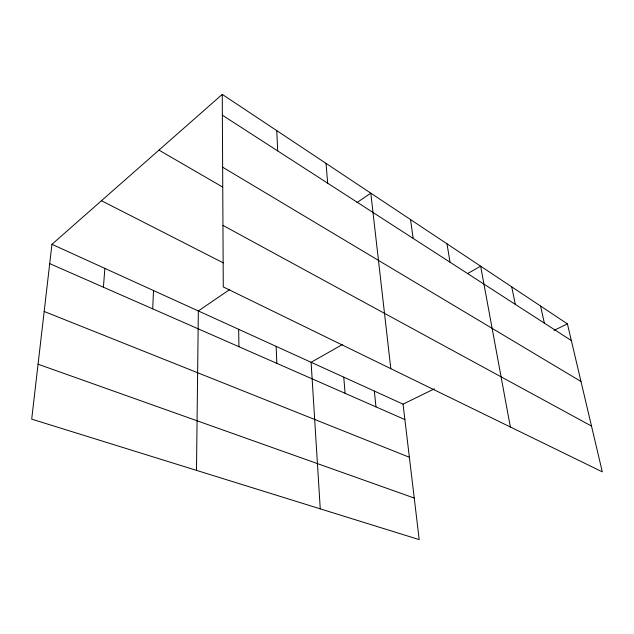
<?xml version="1.0" encoding="UTF-8"?>
<svg xmlns="http://www.w3.org/2000/svg" width="634" height="634" viewBox="0 0 634 634"><rect width="100%" height="100%" fill="white"/><g stroke="black" fill="none" stroke-linecap="round" stroke-linejoin="round"><path stroke-width="0.95" d="M196.492 470.373L198.347 310.961L229.73 289.524M152.715 308.861L153.499 290.538M103.413 287.21L104.864 268.404M51.948 244.312L31.7 419.137L419.201 539.613L403.042 404.143L51.948 244.312L222.257 94.387L567.406 323.871L602.3 471.847L223.279 286.94L222.257 94.387M356.997 202.579L370.803 193.148L390.813 368.679M342.59 344.436L311.104 362.291L320.257 508.856M467.876 273.412L480.635 266.177L510.354 426.991M403.042 404.143L434.361 388.848M554.1 330.369L567.406 323.871M38.064 364.217L414.24 498.047M44.166 311.468L409.382 457.272M49.714 263.633L404.888 419.573M101.464 200.724L223.311 262.872M222.954 225.395L591.506 426.064M158.944 150.123L222.542 186.99M222.645 167.202L580.998 381.494M222.368 115.19L571.337 340.553M540.58 306.04L544.344 323.118M511.741 286.861L515.299 304.36M447.002 243.821L450.021 262.199M410.523 219.562L413.17 238.408M374.345 391.075L375.954 406.869M326.027 163.374L327.667 183.186M343.763 377.151L345.102 393.326M276.749 130.612L277.7 150.924M276.155 346.378L276.836 363.353M238.669 329.315L238.939 346.711"/></g></svg>
